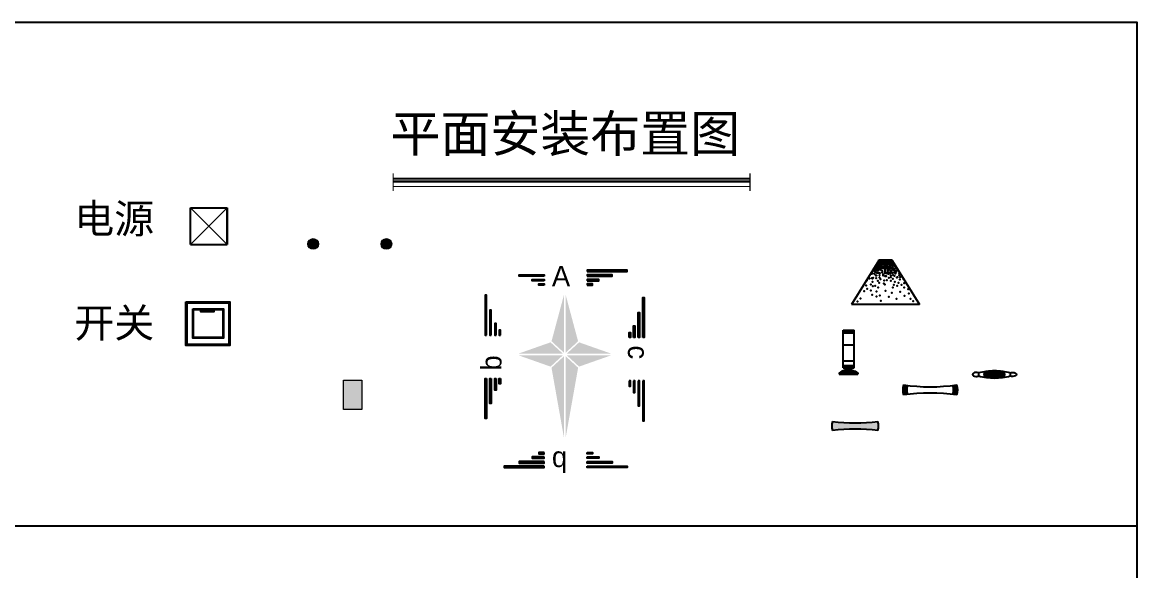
# Model space of a CAD drawing. Header units: millimetres. Extents: x 351279 to 387190, y -1289537 to -1277077.
# Drawn here: x 356381 to 359424, y -1278870 to -1277372 of the extents above; entities that cross this region are included whole.
import ezdxf

# ---------------------------------------------------------------- set-up
doc = ezdxf.new("R2010")
doc.units = ezdxf.units.MM
doc.header["$LTSCALE"] = 20
doc.linetypes.add('HIDDEN2', pattern=[0.1875, 0.125, -0.0625])
doc.layers.add('3', color=3, linetype='Continuous')
doc.styles.get("Standard").update_dxf_attribs({"font": 'SimSun.ttf', "height": 85})

# ---------------------------------------------------------------- blocks, each defined once
blk = doc.blocks.new('A$C40B60CD8')
at = {"const_width": 3}
for points in [[(26.9, 48.3), (26.9, 0)], [(26.9, 35.4), (92.9, 35.4), (1001.2, 35.4)], [(26.9, 32.4), (92.9, 32.4), (1001.2, 32.4)], [(1001.2, 48.3), (1001.2, 0)], [(26.9, 27.9), (92.9, 27.9), (1001.2, 27.9)], [(26.9, 24.9), (92.9, 24.9), (1001.2, 24.9)], [(26.9, 12.8), (92.9, 12.8), (1001.2, 12.8)]]:
    blk.add_lwpolyline(points, dxfattribs=at)
at = {"lineweight": 9, "insert": (19.4, 207.1), "char_height": 100, "width": 1670.209, "attachment_point": 1}
blk.add_mtext('\\f仿宋_GB2312|b0|i0|c134|p49;平面安装布置图', dxfattribs=at)
blk = doc.blocks.new('A$C767E5C71')
blk.add_blockref('A$C40B60CD8', (0, 0))
blk = doc.blocks.new('2e4cvc')
at = {"color": 3, "lineweight": 25}
blk.add_line((91842.9, 61565), (83697.4, 61565), dxfattribs=at)
blk.add_lwpolyline([(83697.4, 62941.5), (91842.9, 62941.5), (91842.9, 56145), (83697.4, 56145)], close=True, dxfattribs=at)
blk = doc.blocks.new('2423432')
at = {"color": 0}
blk.add_line((90978, 62509.9), (91267.8, 62509.9), dxfattribs=at)
at = {"layer": '3', "color": 8}
for p, q in [((91094.9, 62322.7), (90978, 62509.9)), ((91150.9, 62322.7), (91267.8, 62509.9))]:
    blk.add_line(p, q, dxfattribs=at)
at = {"layer": '3', "color": 7}
for p, q in [((91094.9, 62322.7), (91150.9, 62322.7)), ((91094.9, 62322.7), (91094.9, 62319.2)), ((91150.9, 62319.2), (91094.9, 62319.2)), ((91150.9, 62322.7), (91150.9, 62319.2))]:
    blk.add_line(p, q, dxfattribs=at)
at = {"layer": '3', "color": 4}
for p in [(91004.2, 62495.7), (91016.5, 62486.3), (91076, 62485.3), (91108.1, 62476.9), (91143, 62494.8), (91161.9, 62475.9), (91229.9, 62484.4), (91242.2, 62496.6), (91023.1, 62462.7), (91025.9, 62444.8), (91042, 62473.1), (91042.9, 62438.2), (91059.9, 62456.1), (91072.9, 62430.2), (91092, 62438.2), (91095.8, 62460.8), (91122.2, 62452.3), (91147.7, 62471.2), (91154.3, 62437.1), (91161, 62455.2), (91167.6, 62430.7), (91177, 62431.6), (91179.8, 62469.3), (91185.5, 62450.5), (91201.6, 62443.9), (91205.3, 62428.8), (91213.8, 62453.3), (91043.9, 62419.4), (91045.8, 62402.4), (91055.2, 62426), (91060.5, 62392.9), (91061.5, 62403.6), (91064.6, 62384.5), (91067.8, 62417.2), (91071.2, 62393), (91075, 62394.8), (91082.6, 62413.7), (91084.5, 62388.2), (91087.5, 62425.7), (91090.1, 62384.5), (91091.6, 62400.8), (91100.5, 62393), (91100.7, 62409.2), (91100.7, 62386.6), (91108.1, 62395.8), (91116.9, 62406.8), (91119.4, 62389.2), (91124.1, 62389.2), (91126, 62424.1), (91128, 62407.7), (91130.5, 62420.4), (91132.6, 62386.4), (91132.6, 62381.7), (91133.4, 62384.1), (91144.1, 62401.7), (91148.7, 62394.8), (91148.7, 62385.4), (91149.2, 62417.5), (91156.2, 62409), (91161, 62386.4), (91163.1, 62397.6), (91164.7, 62386.4), (91175.1, 62396.7), (91178, 62413.7), (91178.9, 62399.6), (91181.7, 62397.7), (91184.7, 62424.2), (91191.2, 62398.6), (91202.5, 62408), (91065, 62376.2), (91072, 62363.9), (91075, 62358.1), (91076.1, 62356), (91076.9, 62371.3), (91077.3, 62367.7), (91079.6, 62367.3), (91080.2, 62377.4), (91080.7, 62348.7), (91082.1, 62356.6), (91083.7, 62346.5), (91084.5, 62363.7), (91085.4, 62358.1), (91087.2, 62373), (91087.2, 62343.6), (91087.8, 62338.6), (91088.2, 62361.5), (91088.7, 62333.5), (91089.7, 62332.3), (91091.1, 62353.4), (91091.1, 62342.1), (91091.3, 62334.5), (91091.9, 62347.1), (91091.9, 62337.9), (91092.5, 62360.1), (91092.9, 62352.5), (91093.2, 62338.6), (91093.9, 62376.9), (91095.8, 62336.4), (91096.7, 62340.5), (91097.6, 62332.6), (91097.7, 62367.5), (91098.6, 62371.3), (91098.9, 62334.5), (91099.6, 62356.2), (91101.1, 62342.4), (91101.4, 62367), (91101.4, 62347.1), (91101.4, 62345.8), (91101.7, 62333.5), (91102, 62340.2), (91102.4, 62348.7), (91102.4, 62345.8), (91103.3, 62342.1), (91104.3, 62377.9), (91104.3, 62355.3), (91104.3, 62334.5), (91104.6, 62354.7), (91105.2, 62338.6), (91105.8, 62377.8), (91105.8, 62375.3), (91109, 62360.9), (91109.9, 62351.9), (91110, 62378.8), (91110, 62375.1), (91111.8, 62335.1), (91111.9, 62360.9), (91111.9, 62347.7), (91112.5, 62366.4), (91112.8, 62338.3), (91114.1, 62356.3), (91114.1, 62342.1), (91114.7, 62370.2), (91114.7, 62348.4), (91114.7, 62342.1), (91115, 62358.8), (91115.6, 62377.9), (91116.6, 62339.8), (91116.9, 62337.3), (91117.5, 62347.7), (91117.5, 62341.1), (91119.6, 62333.9), (91120.4, 62376), (91120.4, 62333.6), (91120.9, 62355.2), (91122.2, 62337.4), (91123.2, 62347.4), (91123.2, 62343), (91123.6, 62348.1), (91124.1, 62351.5), (91124.5, 62338.9), (91124.8, 62365.4), (91125.1, 62360), (91125.1, 62355.3), (91125.1, 62341.1), (91125.5, 62368.9), (91125.5, 62334.8), (91125.8, 62333.5), (91126, 62376.9), (91126.4, 62352.8), (91128, 62336.4), (91128.3, 62345.5), (91128.3, 62331.9), (91128.8, 62350.5), (91128.8, 62337.4), (91129.8, 62333.6), (91130.5, 62338.6), (91130.7, 62354.3), (91133.7, 62333.5), (91134, 62348.7), (91134.7, 62355.2), (91135.6, 62338.6), (91136.2, 62331.9), (91136.4, 62353.4), (91137.3, 62366.6), (91137.3, 62347.7), (91137.3, 62338.3), (91137.3, 62336.4), (91137.5, 62373.3), (91137.5, 62334.8), (91137.8, 62346.5), (91138.1, 62340.2), (91138.8, 62352.5), (91139.4, 62336.1), (91141.3, 62363.2), (91141.9, 62337.6), (91142.1, 62333.6), (91142.2, 62356.6), (91142.2, 62339.5), (91143.5, 62334.5), (91144.5, 62342.4), (91144.9, 62336.4), (91145.1, 62351.5), (91145.1, 62333.8), (91146.4, 62342.1), (91146.8, 62376), (91147, 62331.9), (91147.7, 62348.7), (91148.9, 62340.2), (91149.5, 62347.7), (91149.5, 62341.7), (91149.6, 62360), (91149.6, 62350.5), (91149.6, 62337.4), (91150.2, 62336.7), (91150.6, 62375.1), (91150.6, 62350.5), (91150.6, 62338.3), (91151.1, 62362.6), (91152.7, 62338.9), (91153.6, 62331.9), (91154, 62347.7), (91154.6, 62352.8), (91155.3, 62364.7), (91155.3, 62357.1), (91155.5, 62374.3), (91155.5, 62347.1), (91155.9, 62333.8), (91156.2, 62347.7), (91156.8, 62362), (91158.4, 62337.6), (91159.1, 62375.1), (91160.6, 62345.5), (91161.2, 62341.1), (91161.9, 62355), (91162.2, 62365.4), (91166.6, 62360), (91166.6, 62349), (91167.6, 62371.4), (91168.5, 62355.3), (91168.8, 62359.4), (91169.5, 62366.6), (91170.4, 62378.8), (91176.7, 62364.2), (91178, 62377.9), (91178, 62369.4), (91180.2, 62371.8), (91183.1, 62379), (91091.9, 62328.2), (91092.2, 62331.6), (91092.5, 62326.9), (91092.9, 62330.4), (91093.2, 62331), (91093.8, 62329.4), (91094.4, 62327.2), (91095.1, 62325.3), (91095.1, 62324), (91095.4, 62327.8), (91095.6, 62324.2), (91096, 62327.8), (91098.2, 62323.7), (91098.6, 62326.3), (91099.6, 62324.2), (91099.8, 62325.6), (91100.8, 62328.5), (91101.4, 62326.6), (91101.7, 62324.4), (91101.7, 62323.7), (91102, 62327.8), (91102.3, 62327.5), (91102.7, 62330), (91102.7, 62328.5), (91102.7, 62327.8), (91102.7, 62325.3), (91103, 62329.7), (91103.3, 62326.9), (91103.3, 62323.7), (91104.6, 62327.8), (91104.6, 62324), (91105.5, 62331.6), (91105.8, 62325.9), (91105.8, 62323.7), (91107.4, 62325.9), (91107.7, 62326.3), (91107.7, 62324.4), (91108.1, 62331.7), (91108.4, 62328.8), (91108.4, 62325.3), (91108.7, 62331.6), (91109.6, 62324.7), (91110.6, 62323.7), (91110.9, 62330.8), (91110.9, 62328.2), (91110.9, 62326.9), (91111.2, 62323.7), (91111.5, 62331.3), (91111.8, 62325.9), (91112.2, 62324.4), (91112.5, 62330), (91112.8, 62323.7), (91113.7, 62325), (91114.1, 62325), (91114.7, 62327.9), (91114.7, 62326.9), (91115.3, 62324.4), (91115.6, 62331.7), (91116.3, 62324.4), (91116.6, 62327.5), (91116.6, 62326.9), (91116.9, 62325), (91117.5, 62323.7), (91118.2, 62329.1), (91118.2, 62326.3), (91118.8, 62325), (91119.1, 62324.4), (91119.4, 62330.7), (91119.4, 62326.9), (91119.8, 62327.8), (91120.1, 62328.5), (91121, 62327.8), (91121.3, 62325.9), (91121.3, 62324), (91122.3, 62330.4), (91122.3, 62326.9), (91122.6, 62324.4), (91122.9, 62329.7), (91123.9, 62326.3), (91124.5, 62327.5), (91124.5, 62325.6), (91125.1, 62326.9), (91125.1, 62324.4), (91125.8, 62325.3), (91126.4, 62326.6), (91127.7, 62326.9), (91128.6, 62327.8), (91128.6, 62325.9), (91128.6, 62323.7), (91128.8, 62329.8), (91129.3, 62324.4), (91130.5, 62327.2), (91131.2, 62328.2), (91131.2, 62323.7), (91131.5, 62325.3), (91132.1, 62324.7), (91132.7, 62325.3), (91133.7, 62331), (91133.7, 62329.7), (91133.7, 62325.6), (91133.7, 62323.7), (91134.3, 62323.7), (91134.6, 62330.7), (91134.6, 62326.9), (91136.2, 62325.6), (91136.2, 62325.3), (91136.9, 62327.5), (91137.8, 62323.4), (91138.4, 62325.3), (91138.8, 62327.2), (91139.7, 62324.7), (91140, 62325.9), (91140.3, 62323.7), (91141.1, 62329.8), (91141.3, 62325), (91141.6, 62328.5), (91141.6, 62324.4), (91141.9, 62331.3), (91143.5, 62326.3), (91143.5, 62323.7), (91143.8, 62330.4), (91143.8, 62328.8), (91144.1, 62323.7), (91144.8, 62323.7), (91145.4, 62324.7), (91145.7, 62327.2), (91146, 62325.3), (91148.3, 62324), (91148.9, 62327.8), (91149.5, 62325.9), (91149.8, 62331.6), (91149.8, 62323.1), (91150.2, 62327.2)]:
    blk.add_point(p, dxfattribs=at)
blk = doc.blocks.new('234weqwsd')
at = {"color": 2}
for p, q in [((91041.2, 61997.5), (91041.2, 62100.4)), ((91041.2, 62100.4), (91071.5, 62100.4)), ((91041.2, 62096.5), (91071.5, 62096.5)), ((91041.2, 62094.9), (91071.5, 62094.9)), ((91041.2, 62093.3), (91071.5, 62093.3)), ((91071.5, 61997.5), (91071.5, 62100.4)), ((91041.2, 62060.9), (91071.5, 62060.9)), ((91041.2, 62017.3), (91071.5, 62017.3)), ((91039.2, 61989), (91072.9, 61989)), ((91041.2, 62003.7), (91071.5, 62003.7)), ((91041.2, 62000.1), (91071.5, 62000.1)), ((91041.2, 61997.5), (91071.5, 61997.5)), ((91042.6, 61990.3), (91069.5, 61990.3)), ((91046.8, 61991.6), (91065.3, 61991.6)), ((91049.1, 61993.5), (91063, 61993.5)), ((91050.1, 61994.8), (91062, 61994.8)), ((91050.8, 61996.1), (91061.3, 61996.1)), ((91052.6, 61997.4), (91059.4, 61997.4)), ((91052.6, 61997.4), (91059.4, 61997.4)), ((91030.6, 61982.9), (91081.5, 61982.9)), ((91030.6, 61980.9), (91081.5, 61980.9))]:
    blk.add_line(p, q, dxfattribs=at)
for points in [[(91052.6, 61997.4), (91052.6, 61997.4), (91051.3, 61997.4, -0.19707), (91046, 61991.1, 0.1612), (91030.6, 61982.9), (91030.6, 61980.9)], [(91059.4, 61997.4), (91059.4, 61997.4), (91060.8, 61997.4, 0.19707), (91066.1, 61991.1, -0.1612), (91081.5, 61982.9), (91081.5, 61980.9)]]:
    blk.add_lwpolyline(points, format="xyb", dxfattribs=at)
blk = doc.blocks.new('dgsfsf')
h = blk.add_hatch()
h.set_pattern_fill('BOX', color=252, scale=0.2, angle=-180, style=0)
h.set_pattern_definition([(90, (229438.305, -13977.466), (5.08, 3e-16), []), (90, (229437.035, -13977.466), (5.08, 3e-16), []), (180, (229438.305, -13977.466), (0, 5.08), [-1.27, 1.27]), (180, (229438.305, -13976.196), (0, 5.08), [-1.27, 1.27]), (180, (229438.305, -13974.926), (0, 5.08), [1.27, -1.27]), (180, (229438.305, -13973.656), (0, 5.08), [1.27, -1.27]), (90, (229435.765, -13977.466), (5.08, 3e-16), [1.27, -1.27]), (90, (229434.495, -13977.466), (5.08, 3e-16), [1.27, -1.27])])
h.paths.add_polyline_path([(77561.8, 61969.7, 0.024942), (77586.8, 61972.1, 0.334356), (77587.9, 61987.2, 0.026093), (77561.8, 61989.7, 0.026093), (77535.6, 61987.2, 0.334356), (77536.8, 61972.1, 0.024942)])
at = {"color": 252}
for centre, radius, start, end in [((77572.9, 61738), 251.9, 92.5284, 102.5161), ((77504.9, 61979.7), 14.1, 342.4465, 17.5535), ((77546.3, 61980.4), 12.6, 147.3615, 221.3122), ((77550.7, 61738), 251.9, 77.4839, 87.4716), ((77577.3, 61980.4), 12.6, 318.6878, 32.6385), ((77618.7, 61979.7), 14.1, 162.4465, 197.5535), ((77572.9, 62221.4), 251.9, 257.4839, 267.4716), ((77550.7, 62221.4), 251.9, 272.5284, 282.5161)]:
    blk.add_arc(centre, radius, start, end, dxfattribs=at)
blk.add_ellipse((77511.8, 61979.7), major_axis=(-10, 0), ratio=0.561448, start_param=4.002506, end_param=8.563865, dxfattribs=at)
blk.add_ellipse((77511.8, 61979.7), major_axis=(-10, 0), ratio=0.561448, start_param=4.002506, end_param=8.563865, dxfattribs=at)
at = {"color": 252, "extrusion": (0, 0, -1)}
blk.add_ellipse((77611.8, 61979.7), major_axis=(10, 0), ratio=0.561448, start_param=4.002506, end_param=8.563865, dxfattribs=at)
blk.add_ellipse((77611.8, 61979.7), major_axis=(10, 0), ratio=0.561448, start_param=4.002506, end_param=8.563865, dxfattribs=at)
blk = doc.blocks.new('jhjh')
at = {"color": 145}
for centre, radius, start, end in [((-94170.7, 10819.1), 46.6, 163.1461, 196.8539), ((-94142.3, 11363), 535.4, 262.1635, 277.8365), ((-94142.3, 10275.2), 535.4, 82.1635, 97.8365), ((-94170.7, 10819.1), 43.8, 162.5653, 197.4347), ((-94170.7, 10819.1), 41.1, 161.8847, 198.1153), ((-94170.7, 10819.1), 38.3, 161.0822, 198.9178), ((-94170.7, 10819.1), 35.6, 160.1282, 199.8718), ((-94113.8, 10819.1), 35.6, 340.1282, 19.8718), ((-94113.8, 10819.1), 38.3, 341.0822, 18.9178), ((-94113.8, 10819.1), 41.1, 341.8847, 18.1153), ((-94113.8, 10819.1), 43.8, 342.5653, 17.4347), ((-94113.8, 10819.1), 46.6, 343.1461, 16.8539)]:
    blk.add_arc(centre, radius, start, end, dxfattribs=at)
blk = doc.blocks.new('dfghfdgdhghdf')
at = {"lineweight": 5}
h = blk.add_hatch(color=256, dxfattribs=at)
h.set_gradient(color1=(249, 6, 14), one_color=1, tint=1)
h.paths.add_polyline_path([(-109328, 7637.3, 1), (-109357.2, 7637.3, 1)])
h = blk.add_hatch(color=256, dxfattribs=at)
h.set_gradient(color1=(22, 43, 233), one_color=1, tint=1)
h.paths.add_polyline_path([(-109128, 7637.3, 1), (-109157.2, 7637.3, 1)])
h = blk.add_hatch(color=256, dxfattribs=at)
h.set_gradient(color1=(107, 148, 128), one_color=1, tint=1)
h.paths.add_polyline_path([(-109209.7, 7265.3), (-109259.7, 7265.3), (-109259.7, 7185.3), (-109209.7, 7185.3)])
for p, q in [((-109259.5, 7265.3), (-109209.5, 7265.3)), ((-109259.5, 7185.3), (-109259.5, 7265.3)), ((-109209.5, 7265.3), (-109209.5, 7185.3)), ((-109209.5, 7185.3), (-109259.5, 7185.3))]:
    blk.add_line(p, q, dxfattribs=at)
for centre in [(-109342.6, 7637.2), (-109142.6, 7637.2)]:
    blk.add_circle(centre, 14.6, dxfattribs=at)
blk = doc.blocks.new('fcghf')
at = {"color": 127}
for p, q in [((-96160.9, 11186.7), (-96160.9, 11286.7)), ((-96160.9, 11286.7), (-96060.9, 11286.7)), ((-96060.9, 11286.7), (-96060.9, 11186.7)), ((-96160.9, 11186.7), (-96060.9, 11186.7))]:
    blk.add_line(p, q, dxfattribs=at)
at = {"color": 127, "linetype": 'HIDDEN2', "ltscale": 0.5}
for p, q in [((-96160.9, 11186.7), (-96160.9, 11286.7)), ((-96160.9, 11286.7), (-96060.9, 11286.7)), ((-96060.9, 11186.7), (-96060.9, 11286.7)), ((-96160.9, 11186.7), (-96060.9, 11186.7))]:
    blk.add_line(p, q, dxfattribs=at)
at = {"color": 127, "lineweight": 5}
for p, q in [((-96060.9, 11186.7), (-96160.9, 11286.7)), ((-96060.9, 11286.7), (-96160.9, 11186.7))]:
    blk.add_line(p, q, dxfattribs=at)
blk = doc.blocks.new('fdghfdghdf')
at = {"lineweight": 5}
h = blk.add_hatch(color=256, dxfattribs=at)
h.set_gradient(color1=(255, 127, 255), one_color=1, tint=1, name='CYLINDER')
h.paths.add_polyline_path([(-94408.2, 10703.3, 0.175173), (-94408.2, 10679.1, -0.057985), (-94284.4, 10679.1, 0.175173), (-94284.4, 10703.3, -0.057985)])
at = {"color": 145}
for centre, radius, start, end in [((-94374.7, 10691.2), 35.6, 160.1282, 199.8718), ((-94346.3, 11235.1), 535.4, 263.3628, 276.6372), ((-94346.3, 10147.3), 535.4, 83.3628, 96.6372), ((-94317.9, 10691.2), 35.6, 340.1282, 19.8718)]:
    blk.add_arc(centre, radius, start, end, dxfattribs=at)

msp = doc.modelspace()

# ---------------------------------------------------------------- hatches: boundary and pattern name
h = msp.add_hatch(color=1)
h.paths.add_polyline_path([(357860.662, -1278115.169), (357826.404, -1278243.018), (357860.662, -1278274.556)])
h.paths.add_polyline_path([(357864.662, -1278115.169), (357864.662, -1278274.556), (357898.919, -1278243.018)])
h.paths.add_polyline_path([(357901.634, -1278245.956), (357867.787, -1278277.116), (357990.061, -1278277.116)])
h.paths.add_polyline_path([(357990.061, -1278281.116), (357867.787, -1278281.116), (357901.634, -1278312.275)])
h.paths.add_polyline_path([(357864.662, -1278283.676), (357864.662, -1278508.273), (357899.003, -1278315.29)])
h.paths.add_polyline_path([(357860.662, -1278283.676), (357826.32, -1278315.29), (357860.662, -1278508.273)])
h.paths.add_polyline_path([(357857.536, -1278281.116), (357735.262, -1278281.116), (357823.69, -1278312.275)])
h.paths.add_polyline_path([(357823.69, -1278245.956), (357735.262, -1278277.116), (357857.536, -1278277.116)])

# ---------------------------------------------------------------- linework, layer by layer
for points in [[(357806.141, -1278065.021), (357737.809, -1278065.021), (357737.809, -1278061.347), (357806.141, -1278061.347)], [(357806.141, -1278078.106), (357773.813, -1278078.106), (357773.813, -1278074.431), (357806.141, -1278074.431)], [(357923.659, -1278052.468), (358033.018, -1278052.468), (358033.018, -1278048.793), (357923.659, -1278048.793)], [(357923.659, -1278065.021), (357991.99, -1278065.021), (357991.99, -1278061.347), (357923.659, -1278061.347)], [(357923.659, -1278078.106), (357955.986, -1278078.106), (357955.986, -1278074.431), (357923.659, -1278074.431)], [(357806.141, -1278090.238), (357791.614, -1278090.238), (357791.614, -1278086.563), (357806.141, -1278086.563)], [(357923.659, -1278090.238), (357938.185, -1278090.238), (357938.185, -1278086.563), (357923.659, -1278086.563)], [(356828.166, -1278135.04), (356948.166, -1278135.04), (356948.166, -1278255.04), (356828.166, -1278255.04)], [(357649.191, -1278226.839), (357649.191, -1278117.48), (357645.517, -1278117.48), (357645.517, -1278226.839)], [(358075.751, -1278233.209), (358075.751, -1278123.849), (358079.425, -1278123.849), (358079.425, -1278233.209)], [(356831.166, -1278138.04), (356945.166, -1278138.04), (356945.166, -1278252.04), (356831.166, -1278252.04)], [(357661.745, -1278226.839), (357661.745, -1278158.508), (357658.07, -1278158.508), (357658.07, -1278226.839)], [(358063.197, -1278233.209), (358063.197, -1278164.877), (358066.872, -1278164.877), (358066.872, -1278233.209)], [(357674.829, -1278226.839), (357674.829, -1278194.512), (357671.154, -1278194.512), (357671.154, -1278226.839)], [(357686.961, -1278226.839), (357686.961, -1278212.313), (357683.286, -1278212.313), (357683.286, -1278226.839)], [(358037.981, -1278233.209), (358037.981, -1278218.682), (358041.656, -1278218.682), (358041.656, -1278233.209)], [(358050.113, -1278233.209), (358050.113, -1278200.881), (358053.788, -1278200.881), (358053.788, -1278233.209)], [(357649.191, -1278344.357), (357649.191, -1278453.717), (357645.517, -1278453.717), (357645.517, -1278344.357)], [(357661.745, -1278344.357), (357661.745, -1278412.689), (357658.07, -1278412.689), (357658.07, -1278344.357)], [(357674.829, -1278344.357), (357674.829, -1278376.685), (357671.154, -1278376.685), (357671.154, -1278344.357)], [(357686.961, -1278344.357), (357686.961, -1278358.884), (357683.286, -1278358.884), (357683.286, -1278344.357)], [(358037.981, -1278350.726), (358037.981, -1278365.253), (358041.656, -1278365.253), (358041.656, -1278350.726)], [(358050.113, -1278350.726), (358050.113, -1278383.054), (358053.788, -1278383.054), (358053.788, -1278350.726)], [(358063.197, -1278350.726), (358063.197, -1278419.058), (358066.872, -1278419.058), (358066.872, -1278350.726)], [(358075.751, -1278350.726), (358075.751, -1278460.086), (358079.425, -1278460.086), (358079.425, -1278350.726)], [(357806.141, -1278558.746), (357773.813, -1278558.746), (357773.813, -1278562.421), (357806.141, -1278562.421)], [(357806.141, -1278546.614), (357791.614, -1278546.614), (357791.614, -1278550.289), (357806.141, -1278550.289)], [(357923.659, -1278546.614), (357938.185, -1278546.614), (357938.185, -1278550.289), (357923.659, -1278550.289)], [(357923.659, -1278558.746), (357955.986, -1278558.746), (357955.986, -1278562.421), (357923.659, -1278562.421)], [(357806.141, -1278584.384), (357696.781, -1278584.384), (357696.781, -1278588.058), (357806.141, -1278588.058)], [(357806.141, -1278571.83), (357737.809, -1278571.83), (357737.809, -1278575.505), (357806.141, -1278575.505)], [(357923.659, -1278571.83), (357991.99, -1278571.83), (357991.99, -1278575.505), (357923.659, -1278575.505)], [(357923.659, -1278584.384), (358033.018, -1278584.384), (358033.018, -1278588.058), (357923.659, -1278588.058)]]:
    msp.add_lwpolyline(points, close=True)
at = {"ltscale": 10}
for points in [[(356847.21, -1278154.301), (356930.99, -1278154.301), (356930.99, -1278234.695), (356847.21, -1278234.695)], [(356849.21, -1278156.301), (356928.99, -1278156.301), (356928.99, -1278232.695), (356849.21, -1278232.695)], [(356869.257, -1278158.707), (356904.533, -1278158.707), (356904.533, -1278163.112), (356869.257, -1278163.112)]]:
    msp.add_lwpolyline(points, close=True, dxfattribs=at)

# ---------------------------------------------------------------- block references
at = {"color": 0}
for name in ['2e4cvc', '234weqwsd']:
    msp.add_blockref(name, (267581.278, -1340313.375), dxfattribs=at)
msp.add_blockref('A$C767E5C71', (357367.201, -1277832.88))
at = {"lineweight": 5}
for name, p in [('fcghf', (453001.679, -1289165.484)), ('dfghfdgdhghdf', (466518.108, -1285614.423)), ('jhjh', (453002.572, -1289194.954)), ('fdghfdghdf', (453001.679, -1289165.484))]:
    msp.add_blockref(name, p, dxfattribs=at)
at = {"color": 0, "xscale": 0.6400000000139698, "yscale": 0.6400000000139698, "zscale": 0.6400000000139698, "rotation": 180}
msp.add_blockref('2423432', (417056.884, -1238136.185), dxfattribs=at)
at = {"color": 44, "lineweight": 5}
msp.add_blockref('dgsfsf', (281473.834, -1340313.375), dxfattribs=at)

# ---------------------------------------------------------------- texts
at = {"attachment_point": 1}
for s, insert, char_height, width in [('电源', (356523.179, -1277868.139), 80, 592.29548), ('\\fBankGothic Md BT|b0|i0|c0|p34;A', (357827.39, -1278037.052), 56, 130.39466), ('开关', (356523.179, -1278152.827), 80, 592.29548)]:
    msp.add_mtext(s, dxfattribs=dict(at, insert=insert, char_height=char_height, width=width))
at = {"char_height": 56, "attachment_point": 1}
for s, insert, width, rotation in [('{\\fBankGothic Md BT|b0|i0|c0|p34;c}', (358091.167, -1278254.457), 111.4914, 270), ('{\\fBankGothic Md BT|b0|i0|c0|p34;b}', (357633.775, -1278323.108), 111.49139, 90)]:
    msp.add_mtext(s, dxfattribs=dict(at, insert=insert, width=width, rotation=rotation))
at = {"extrusion": (0, 0, -1), "insert": (357827.39, -1278599.8), "char_height": 56, "width": 130.3947, "attachment_point": 1, "text_direction": (1, 0, 0)}
msp.add_mtext('{\\fBankGothic Md BT|b0|i0|c0|p34;d}', dxfattribs=at)

doc.saveas('drawing.dxf')
